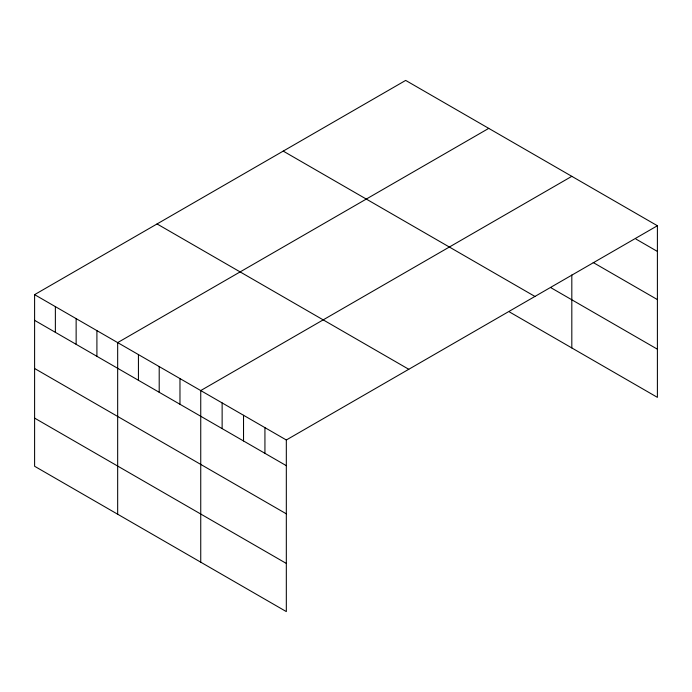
<?xml version="1.0" encoding="UTF-8"?>
<svg xmlns="http://www.w3.org/2000/svg" width="692" height="692" viewBox="0 0 692 692"><rect width="100%" height="100%" fill="white"/><g stroke="black" fill="none" stroke-linecap="round" stroke-linejoin="round"><path stroke-width="1.04" d="M657.4 225.739L286.324 439.982L286.324 611.59L34.6 466.261L34.6 294.645L405.676 80.41L657.4 225.739L657.4 397.355L509.511 311.971M488.742 128.375L117.666 342.609L117.666 514.217M571.817 176.33L200.741 390.565L200.741 562.172M636 239.086L657.4 251.438M593.208 262.527L657.4 299.584M551.048 287.794L657.4 349.2M283.218 151.107L534.942 296.444M157.058 223.948L408.782 369.286M34.6 294.645L286.324 439.982M34.6 320.344L286.324 465.673M34.6 368.49L286.324 513.827M34.6 418.106L286.324 563.435M571.817 274.983L571.817 347.938M264.932 427.63L264.932 453.321M243.532 415.278L243.532 440.968M222.132 402.917L222.132 428.616M179.972 378.576L179.972 404.266M159.203 366.587L159.203 392.277M138.435 354.598L138.435 380.289M96.906 330.62L96.906 356.311M76.137 318.631L76.137 344.322M55.369 306.634L55.369 332.333"/></g></svg>
